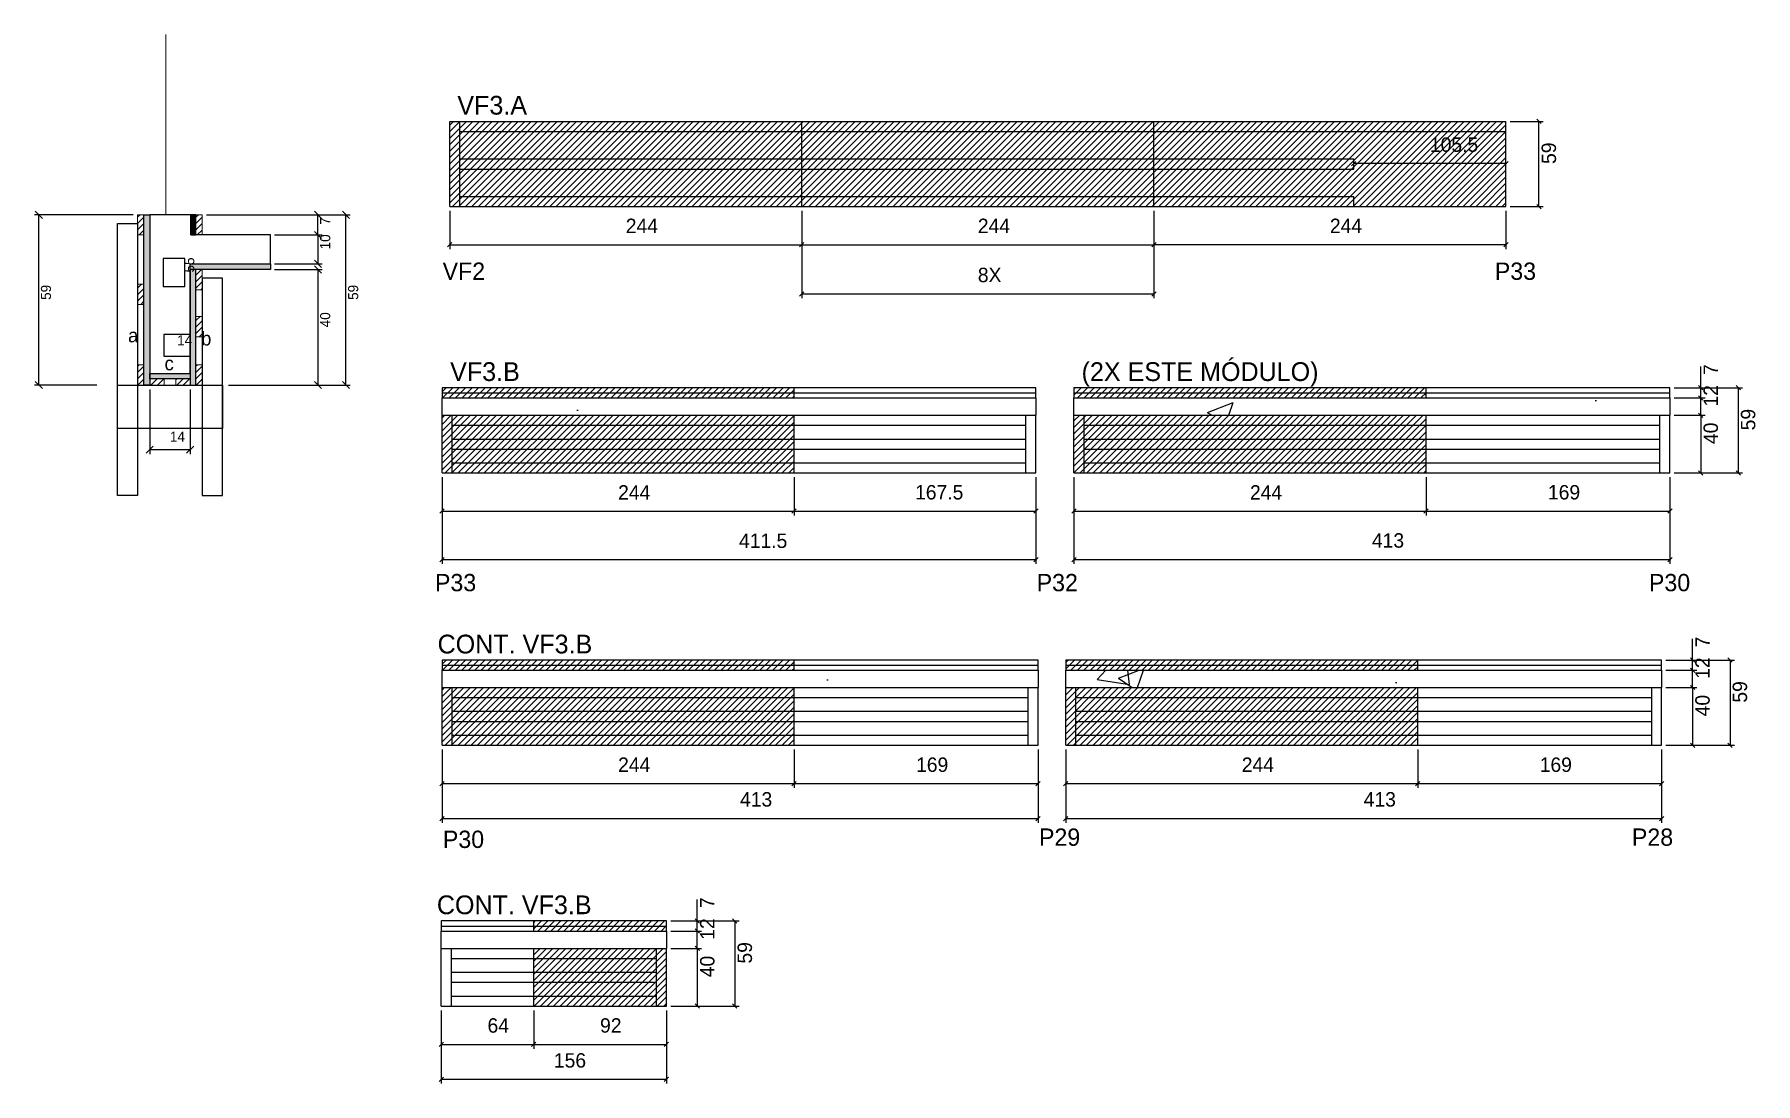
# Model space of a CAD drawing. Header units: metres. Extents: x 4621 to 5814, y 4056 to 4783.
import ezdxf

# ---------------------------------------------------------------- set-up
doc = ezdxf.new("R2010")
doc.units = ezdxf.units.M
for name, color, linetype in [('5', 7, 'Continuous'), ('CONCRETO', 7, 'Continuous'), ('COTA', 7, 'Continuous'), ('Cota Seção (2x)', 7, 'Continuous'), ('detalhes', 7, 'Continuous'), ('Hachura', 7, 'Continuous'), ('Madeira', 7, 'Continuous'), ('Painéis', 7, 'Continuous'), ('REAPROVEITAMENTO', 7, 'Continuous'), ('SARR_2.2x7', 7, 'Continuous'), ('SARR_3.5x7', 7, 'Continuous'), ('Texto Seção', 7, 'Continuous')]:
    doc.layers.add(name, color=color, linetype=linetype)

msp = doc.modelspace()

# ---------------------------------------------------------------- hatches: boundary and pattern name
at = {"layer": 'COTA'}
h = msp.add_hatch(dxfattribs=at)
h.set_pattern_fill('AR-CONC')
h.paths.add_polyline_path([(5315.3, 4531.5), (4903.8, 4531.5), (4903.8, 4519.5), (5315.3, 4519.5), (5315.3, 4531.5)])
h = msp.add_hatch(dxfattribs=at)
h.set_pattern_fill('AR-CONC')
h.paths.add_polyline_path([(5754.7, 4531.5), (5341.7, 4531.5), (5341.7, 4519.5), (5754.7, 4519.5), (5754.7, 4531.5)])
h = msp.add_hatch(dxfattribs=at)
h.set_pattern_fill('AR-CONC')
h.paths.add_polyline_path([(5316.8, 4330.8), (5316.8, 4342.8), (4903.8, 4342.8), (4903.8, 4330.8), (5316.8, 4330.8)])
h = msp.add_hatch(dxfattribs=at)
h.set_pattern_fill('AR-CONC')
h.paths.add_polyline_path([(5749, 4330.8), (5749, 4342.8), (5336, 4342.8), (5336, 4330.8), (5749, 4330.8)])
h = msp.add_hatch(dxfattribs=at)
h.set_pattern_fill('AR-CONC')
h.paths.add_polyline_path([(5059.3, 4150), (5059.3, 4162), (4903.3, 4162), (4903.3, 4150), (5059.3, 4150)])
at = {"layer": 'Hachura'}
h = msp.add_hatch(dxfattribs=at)
h.set_pattern_fill('ANSI31')
h.paths.add_polyline_path([(4697.2, 4644.4), (4692.8, 4644.4), (4692.8, 4658.4), (4697.2, 4658.4), (4697.2, 4644.4)])
h = msp.add_hatch(color=7, dxfattribs=at)
h.dxf.hatch_style = 1
h.paths.add_polyline_path([(4697.2, 4658.4), (4701.2, 4658.4), (4701.2, 4540.4), (4697.2, 4540.4), (4697.2, 4658.4)])
h = msp.add_hatch(color=7, dxfattribs=at)
h.dxf.hatch_style = 1
h.paths.add_polyline_path([(4733.2, 4658.4), (4729.6, 4658.4), (4729.6, 4644.4), (4733.2, 4644.4), (4733.2, 4658.4)])
h = msp.add_hatch(dxfattribs=at)
h.set_pattern_fill('ANSI31')
h.paths.add_polyline_path([(4737.6, 4644.4), (4733.2, 4644.4), (4733.2, 4658.4), (4737.6, 4658.4), (4737.6, 4644.4)])
h = msp.add_hatch(color=7, dxfattribs=at)
h.dxf.hatch_style = 1
h.paths.add_polyline_path([(4729.2, 4620.4), (4729.2, 4624.4), (4784.8, 4624.4), (4784.8, 4620.4), (4729.2, 4620.4)])
h = msp.add_hatch(color=7, dxfattribs=at)
h.dxf.hatch_style = 1
h.paths.add_polyline_path([(4729.2, 4620.4), (4733.2, 4620.4), (4733.2, 4540.4), (4729.2, 4540.4), (4729.2, 4620.4)])
h = msp.add_hatch(dxfattribs=at)
h.set_pattern_fill('ANSI31')
h.paths.add_polyline_path([(4737.6, 4606.4), (4733.2, 4606.4), (4733.2, 4620.4), (4737.6, 4620.4), (4737.6, 4606.4)])
h = msp.add_hatch(dxfattribs=at)
h.set_pattern_fill('ANSI31')
h.paths.add_polyline_path([(4697.2, 4596.3), (4692.8, 4596.3), (4692.8, 4610.3), (4697.2, 4610.3), (4697.2, 4596.3)])
h = msp.add_hatch(dxfattribs=at)
h.set_pattern_fill('ANSI31')
h.paths.add_polyline_path([(4737.6, 4573.9), (4733.2, 4573.9), (4733.2, 4587.9), (4737.6, 4587.9), (4737.6, 4573.9)])
h = msp.add_hatch(dxfattribs=at)
h.set_pattern_fill('ANSI31')
h.paths.add_polyline_path([(4697.2, 4540.4), (4692.8, 4540.4), (4692.8, 4554.4), (4697.2, 4554.4), (4697.2, 4540.4)])
h = msp.add_hatch(color=7, dxfattribs=at)
h.dxf.hatch_style = 1
h.paths.add_polyline_path([(4701.2, 4544.8), (4701.2, 4548.4), (4729.2, 4548.4), (4729.2, 4544.8), (4701.2, 4544.8)])
h = msp.add_hatch(dxfattribs=at)
h.set_pattern_fill('ANSI31')
h.paths.add_polyline_path([(4701.2, 4540.4), (4701.2, 4544.8), (4711.2, 4544.8), (4711.2, 4540.4), (4701.2, 4540.4)])
h = msp.add_hatch(dxfattribs=at)
h.set_pattern_fill('ANSI31')
h.paths.add_polyline_path([(4729.2, 4540.4), (4729.2, 4544.8), (4719.2, 4544.8), (4719.2, 4540.4), (4729.2, 4540.4)])
h = msp.add_hatch(dxfattribs=at)
h.set_pattern_fill('ANSI31')
h.paths.add_polyline_path([(4737.6, 4540.4), (4733.2, 4540.4), (4733.2, 4554.4), (4737.6, 4554.4), (4737.6, 4540.4)])
at = {"layer": 'REAPROVEITAMENTO'}
h = msp.add_hatch(dxfattribs=at)
h.set_pattern_fill('ANSI31')
h.paths.add_polyline_path([(5641.1, 4664.1), (5641.1, 4723.1), (4909.1, 4723.1), (4909.1, 4664.1), (5641.1, 4664.1)])
h = msp.add_hatch(dxfattribs=at)
h.set_pattern_fill('ANSI31')
h.paths.add_polyline_path([(5147.8, 4531.5), (5147.8, 4538.5), (4903.8, 4538.5), (4903.8, 4531.5), (5147.8, 4531.5)])
h = msp.add_hatch(dxfattribs=at)
h.set_pattern_fill('ANSI31')
h.paths.add_polyline_path([(5585.7, 4531.5), (5585.7, 4538.5), (5341.7, 4538.5), (5341.7, 4531.5), (5585.7, 4531.5)])
h = msp.add_hatch(dxfattribs=at)
h.set_pattern_fill('ANSI31')
h.paths.add_polyline_path([(5147.8, 4479.5), (5147.8, 4519.5), (4903.8, 4519.5), (4903.8, 4479.5), (5147.8, 4479.5)])
h = msp.add_hatch(dxfattribs=at)
h.set_pattern_fill('ANSI31')
h.paths.add_polyline_path([(5585.7, 4479.5), (5585.7, 4519.5), (5341.7, 4519.5), (5341.7, 4479.5), (5585.7, 4479.5)])
h = msp.add_hatch(dxfattribs=at)
h.set_pattern_fill('ANSI31')
h.paths.add_polyline_path([(5147.8, 4342.8), (5147.8, 4349.8), (4903.8, 4349.8), (4903.8, 4342.8), (5147.8, 4342.8)])
h = msp.add_hatch(dxfattribs=at)
h.set_pattern_fill('ANSI31')
h.paths.add_polyline_path([(5580, 4342.8), (5580, 4349.8), (5336, 4349.8), (5336, 4342.8), (5580, 4342.8)])
h = msp.add_hatch(dxfattribs=at)
h.set_pattern_fill('ANSI31')
h.paths.add_polyline_path([(5147.8, 4290.8), (5147.8, 4330.8), (4903.8, 4330.8), (4903.8, 4290.8), (5147.8, 4290.8)])
h = msp.add_hatch(dxfattribs=at)
h.set_pattern_fill('ANSI31')
h.paths.add_polyline_path([(5580, 4290.8), (5580, 4330.8), (5336, 4330.8), (5336, 4290.8), (5580, 4290.8)])
h = msp.add_hatch(dxfattribs=at)
h.set_pattern_fill('ANSI31')
h.paths.add_polyline_path([(5059.3, 4162), (5059.3, 4169), (4967.3, 4169), (4967.3, 4162), (5059.3, 4162)])
h = msp.add_hatch(dxfattribs=at)
h.set_pattern_fill('ANSI31')
h.paths.add_polyline_path([(5059.3, 4110), (5059.3, 4150), (4967.3, 4150), (4967.3, 4110), (5059.3, 4110)])

# ---------------------------------------------------------------- linework, layer by layer
at = {"layer": 'CONCRETO', "color": 251, "lineweight": 25}
msp.add_lwpolyline([(4784.8, 4624.4), (4784.8, 4644.4), (4729.6, 4644.4), (4729.6, 4658.4), (4701.2, 4658.4), (4701.2, 4548.4), (4729.2, 4548.4), (4729.2, 4624.4)], close=True, dxfattribs=at)
at = {"layer": 'COTA', "color": 0, "lineweight": 25}
for p, q in [((5665.4, 4721.6), (5662.4, 4724.6)), ((5537.1, 4695.4), (5534.1, 4692.4)), ((5639.6, 4692.4), (5642.6, 4695.4)), ((5662.4, 4665.6), (5665.4, 4662.6)), ((4910.6, 4639.1), (4907.6, 4636.1)), ((5151.6, 4636.1), (5154.6, 4639.1)), ((5154.6, 4639.1), (5151.6, 4636.1)), ((5395.6, 4636.1), (5398.6, 4639.1)), ((5398.6, 4639.1), (5395.6, 4636.1)), ((5639.6, 4636.1), (5642.6, 4639.1)), ((5154.6, 4605.1), (5151.6, 4602.1)), ((5395.6, 4602.1), (5398.6, 4605.1)), ((5777.6, 4537), (5774.6, 4540)), ((5777.6, 4530), (5774.6, 4533)), ((5774.6, 4533), (5777.6, 4530)), ((5803.6, 4537), (5800.6, 4540)), ((5777.6, 4518), (5774.6, 4521)), ((5774.6, 4521), (5777.6, 4518)), ((5774.6, 4481), (5777.6, 4478)), ((5800.6, 4481), (5803.6, 4478)), ((4905.3, 4454.5), (4902.3, 4451.5)), ((5146.3, 4451.5), (5149.3, 4454.5)), ((5149.3, 4454.5), (5146.3, 4451.5)), ((5313.8, 4451.5), (5316.8, 4454.5)), ((5343.2, 4454.5), (5340.2, 4451.5)), ((5584.2, 4451.5), (5587.2, 4454.5)), ((5587.2, 4454.5), (5584.2, 4451.5)), ((5753.2, 4451.5), (5756.2, 4454.5)), ((4905.3, 4420.9), (4902.3, 4417.9)), ((5313.8, 4417.9), (5316.8, 4420.9)), ((5343.2, 4420.9), (5340.2, 4417.9)), ((5753.2, 4417.9), (5756.2, 4420.9)), ((5771.9, 4348.3), (5768.9, 4351.3)), ((5771.9, 4341.3), (5768.9, 4344.3)), ((5768.9, 4344.3), (5771.9, 4341.3)), ((5797.9, 4348.3), (5794.9, 4351.3)), ((5771.9, 4329.3), (5768.9, 4332.3)), ((5768.9, 4332.3), (5771.9, 4329.3)), ((5768.9, 4292.3), (5771.9, 4289.3)), ((5794.9, 4292.3), (5797.9, 4289.3)), ((4905.3, 4265.7), (4902.3, 4262.7)), ((5146.3, 4262.7), (5149.3, 4265.7)), ((5149.3, 4265.7), (5146.3, 4262.7)), ((5315.3, 4262.7), (5318.3, 4265.7)), ((5337.5, 4265.7), (5334.5, 4262.7)), ((5578.5, 4262.7), (5581.5, 4265.7)), ((5581.5, 4265.7), (5578.5, 4262.7)), ((5747.5, 4262.7), (5750.5, 4265.7)), ((4905.3, 4241.5), (4902.3, 4238.5)), ((5315.3, 4238.5), (5318.3, 4241.5)), ((5337.5, 4241.5), (5334.5, 4238.5)), ((5747.5, 4238.5), (5750.5, 4241.5)), ((5082.2, 4167.5), (5079.2, 4170.5)), ((5082.2, 4160.5), (5079.2, 4163.5)), ((5079.2, 4163.5), (5082.2, 4160.5)), ((5108.2, 4167.5), (5105.2, 4170.5)), ((5082.2, 4148.5), (5079.2, 4151.5)), ((5079.2, 4151.5), (5082.2, 4148.5)), ((5079.2, 4111.5), (5082.2, 4108.5)), ((5105.2, 4111.5), (5108.2, 4108.5)), ((4904.8, 4085), (4901.8, 4082)), ((4965.8, 4082), (4968.8, 4085)), ((4968.8, 4085), (4965.8, 4082)), ((5057.8, 4082), (5060.8, 4085)), ((4904.8, 4060.8), (4901.8, 4057.8)), ((5057.8, 4057.8), (5060.8, 4060.8))]:
    msp.add_line(p, q, dxfattribs=at)
at = {"layer": 'COTA', "color": 4, "lineweight": 25}
for p, q in [((5644.1, 4723.1), (5666.9, 4723.1)), ((5663.9, 4664.1), (5663.9, 4723.1)), ((5535.6, 4696.6), (5535.6, 4696.9)), ((5641.1, 4693.9), (5535.6, 4693.9)), ((5641.1, 4696.6), (5641.1, 4696.9)), ((5644.1, 4664.1), (5666.9, 4664.1)), ((4689.8, 4658.4), (4621.3, 4658.4)), ((4624.3, 4540.4), (4624.3, 4658.4)), ((4740.6, 4658.4), (4840.2, 4658.4)), ((4740.6, 4658.4), (4820.8, 4658.4)), ((4817.8, 4644.4), (4817.8, 4658.4)), ((4837.2, 4540.4), (4837.2, 4658.4)), ((4909.1, 4661.1), (4909.1, 4634.6)), ((5153.1, 4661.1), (5153.1, 4634.6)), ((5153.1, 4661.1), (5153.1, 4634.6)), ((5153.1, 4661.1), (5153.1, 4600.6)), ((5397.1, 4661.1), (5397.1, 4634.6)), ((5397.1, 4661.1), (5397.1, 4600.6)), ((5397.1, 4661.1), (5397.1, 4634.6)), ((5641.1, 4661.1), (5641.1, 4634.6)), ((4787.8, 4644.4), (4820.8, 4644.4)), ((4787.8, 4644.4), (4820.8, 4644.4)), ((4817.8, 4644.4), (4817.8, 4624.4)), ((4909.1, 4637.6), (5153.1, 4637.6)), ((5153.1, 4637.6), (5397.1, 4637.6)), ((5641.1, 4637.6), (5397.1, 4637.6)), ((4787.8, 4624.4), (4820.8, 4624.4)), ((4787.8, 4620.4), (4820.8, 4620.4)), ((4817.8, 4620.4), (4817.8, 4540.4)), ((5153.1, 4603.6), (5397.1, 4603.6)), ((5776.1, 4538.5), (5776.1, 4553.2)), ((4664.6, 4540.4), (4621.3, 4540.4)), ((4701.2, 4537.4), (4701.2, 4492.6)), ((4729.2, 4537.4), (4729.2, 4492.6)), ((4755.8, 4540.4), (4840.2, 4540.4)), ((4755.8, 4540.4), (4820.8, 4540.4)), ((5757.7, 4538.5), (5779.1, 4538.5)), ((5757.7, 4538.5), (5805.1, 4538.5)), ((5776.1, 4531.5), (5776.1, 4538.5)), ((5802.1, 4538.5), (5802.1, 4479.5)), ((5757.7, 4531.5), (5779.1, 4531.5)), ((5757.7, 4531.5), (5779.1, 4531.5)), ((5776.1, 4519.5), (5776.1, 4531.5)), ((5757.7, 4519.5), (5779.1, 4519.5)), ((5757.7, 4519.5), (5779.1, 4519.5)), ((5776.1, 4519.5), (5776.1, 4479.5)), ((4729.2, 4495.6), (4701.2, 4495.6)), ((4903.8, 4476.5), (4903.8, 4450)), ((4903.8, 4476.5), (4903.8, 4416.4)), ((5147.8, 4476.5), (5147.8, 4450)), ((5147.8, 4476.5), (5147.8, 4450)), ((5315.3, 4476.5), (5315.3, 4450)), ((5315.3, 4476.5), (5315.3, 4416.4)), ((5341.7, 4476.5), (5341.7, 4450)), ((5341.7, 4476.5), (5341.7, 4416.4)), ((5585.7, 4476.5), (5585.7, 4450)), ((5585.7, 4476.5), (5585.7, 4450)), ((5754.7, 4476.5), (5754.7, 4450)), ((5754.7, 4476.5), (5754.7, 4416.4)), ((5757.7, 4479.5), (5779.1, 4479.5)), ((5757.7, 4479.5), (5805.1, 4479.5)), ((4903.8, 4453), (5147.8, 4453)), ((5147.8, 4453), (5315.3, 4453)), ((5341.7, 4453), (5585.7, 4453)), ((5585.7, 4453), (5754.7, 4453)), ((4903.8, 4419.4), (5315.3, 4419.4)), ((5341.7, 4419.4), (5754.7, 4419.4)), ((5770.4, 4349.8), (5770.4, 4364.5)), ((5752, 4349.8), (5773.4, 4349.8)), ((5752, 4349.8), (5799.4, 4349.8)), ((5752, 4342.8), (5773.4, 4342.8)), ((5752, 4342.8), (5773.4, 4342.8)), ((5770.4, 4342.8), (5770.4, 4349.8)), ((5770.4, 4330.8), (5770.4, 4342.8)), ((5796.4, 4349.8), (5796.4, 4290.8)), ((5752, 4330.8), (5773.4, 4330.8)), ((5752, 4330.8), (5773.4, 4330.8)), ((5770.4, 4330.8), (5770.4, 4290.8)), ((4903.8, 4287.8), (4903.8, 4261.2)), ((4903.8, 4287.8), (4903.8, 4237)), ((5147.8, 4287.8), (5147.8, 4261.2)), ((5147.8, 4287.8), (5147.8, 4261.2)), ((5316.8, 4287.8), (5316.8, 4261.2)), ((5316.8, 4287.8), (5316.8, 4237)), ((5336, 4287.8), (5336, 4261.2)), ((5336, 4287.8), (5336, 4237)), ((5580, 4287.8), (5580, 4261.2)), ((5580, 4287.8), (5580, 4261.2)), ((5749, 4287.8), (5749, 4261.2)), ((5749, 4287.8), (5749, 4237)), ((5752, 4290.8), (5773.4, 4290.8)), ((5752, 4290.8), (5799.4, 4290.8)), ((4903.8, 4264.2), (5147.8, 4264.2)), ((5147.8, 4264.2), (5316.8, 4264.2)), ((5336, 4264.2), (5580, 4264.2)), ((5580, 4264.2), (5749, 4264.2)), ((4903.8, 4240), (5316.8, 4240)), ((5336, 4240), (5749, 4240)), ((5080.7, 4169), (5080.7, 4183.8)), ((5062.3, 4169), (5083.7, 4169)), ((5062.3, 4169), (5109.7, 4169)), ((5080.7, 4162), (5080.7, 4169)), ((5106.7, 4169), (5106.7, 4110)), ((5062.3, 4162), (5083.7, 4162)), ((5062.3, 4162), (5083.7, 4162)), ((5080.7, 4150), (5080.7, 4162)), ((5062.3, 4150), (5083.7, 4150)), ((5062.3, 4150), (5083.7, 4150)), ((5080.7, 4150), (5080.7, 4110)), ((4903.3, 4107), (4903.3, 4080.5)), ((4903.3, 4107), (4903.3, 4056.3)), ((4967.3, 4107), (4967.3, 4080.5)), ((4967.3, 4107), (4967.3, 4080.5)), ((5059.3, 4107), (5059.3, 4080.5)), ((5059.3, 4107), (5059.3, 4056.3)), ((5062.3, 4110), (5083.7, 4110)), ((5062.3, 4110), (5109.7, 4110)), ((4903.3, 4083.5), (4967.3, 4083.5)), ((4967.3, 4083.5), (5059.3, 4083.5)), ((4903.3, 4059.3), (5059.3, 4059.3))]:
    msp.add_line(p, q, dxfattribs=at)
at = {"layer": 'COTA', "color": 241, "lineweight": 25}
for p, q in [((4903.8, 4519.5), (4903.8, 4531.5)), ((5315.3, 4531.5), (5315.3, 4519.5)), ((5341.7, 4519.5), (5341.7, 4531.5)), ((5754.7, 4531.5), (5754.7, 4519.5)), ((4903.8, 4330.8), (4903.8, 4342.8)), ((5316.8, 4342.8), (5316.8, 4330.8)), ((5336, 4330.8), (5336, 4342.8)), ((5749, 4342.8), (5749, 4330.8)), ((4903.3, 4150), (4903.3, 4162)), ((5059.3, 4162), (5059.3, 4150))]:
    msp.add_line(p, q, dxfattribs=at)
at = {"layer": 'COTA', "color": 0, "lineweight": 25}
for points in [[(4626.8, 4655.9), (4621.8, 4660.9)], [(4820.3, 4655.9), (4815.3, 4660.9)], [(4839.7, 4655.9), (4834.7, 4660.9)], [(4820.3, 4641.9), (4815.3, 4646.9)], [(4815.3, 4646.9), (4820.3, 4641.9)], [(4815.3, 4626.9), (4820.3, 4621.9)], [(4820.3, 4617.9), (4815.3, 4622.9)], [(4621.8, 4542.9), (4626.8, 4537.9)], [(4815.3, 4542.9), (4820.3, 4537.9)], [(4834.7, 4542.9), (4839.7, 4537.9)], [(4703.7, 4498.1), (4698.7, 4493.1)], [(4726.7, 4493.1), (4731.7, 4498.1)]]:
    msp.add_lwpolyline(points, dxfattribs=at)
at = {"layer": 'Cota Seção (2x)', "color": 180, "lineweight": 25}
for p, q in [((4725.6, 4628), (4710.6, 4628)), ((4710.6, 4628), (4710.6, 4608.7)), ((4725.6, 4608.7), (4725.6, 4628)), ((4710.6, 4608.7), (4725.6, 4608.7)), ((4729.5, 4575.4), (4710.9, 4575.4)), ((4710.9, 4575.4), (4710.9, 4560.4)), ((4729.5, 4560.4), (4729.5, 4575.4)), ((4710.9, 4560.4), (4729.5, 4560.4))]:
    msp.add_line(p, q, dxfattribs=at)
at = {"layer": 'Madeira', "color": 126, "lineweight": 18}
for points in [[(4697.2, 4644.4), (4692.8, 4644.4), (4692.8, 4658.4), (4697.2, 4658.4)], [(4737.6, 4644.4), (4733.2, 4644.4), (4733.2, 4658.4), (4737.6, 4658.4)], [(4737.6, 4606.4), (4733.2, 4606.4), (4733.2, 4620.4), (4737.6, 4620.4)], [(4697.2, 4596.3), (4692.8, 4596.3), (4692.8, 4610.3), (4697.2, 4610.3)], [(4737.6, 4573.9), (4733.2, 4573.9), (4733.2, 4587.9), (4737.6, 4587.9)], [(4697.2, 4540.4), (4692.8, 4540.4), (4692.8, 4554.4), (4697.2, 4554.4)], [(4701.2, 4540.4), (4701.2, 4544.8), (4711.2, 4544.8), (4711.2, 4540.4)], [(4729.2, 4540.4), (4729.2, 4544.8), (4719.2, 4544.8), (4719.2, 4540.4)], [(4737.6, 4540.4), (4733.2, 4540.4), (4733.2, 4554.4), (4737.6, 4554.4)]]:
    msp.add_lwpolyline(points, close=True, dxfattribs=at)
at = {"layer": 'Painéis', "color": 200, "lineweight": 25}
for p, q in [((4909.1, 4723.1), (5641.1, 4723.1)), ((4909.1, 4664.1), (4909.1, 4723.1)), ((5153.1, 4664.1), (5153.1, 4723.1)), ((5397.1, 4664.1), (5397.1, 4723.1)), ((5397.1, 4664.1), (5397.1, 4723.1)), ((5641.1, 4664.1), (5641.1, 4723.1)), ((4909.1, 4664.1), (5641.1, 4664.1)), ((5147.8, 4531.5), (5147.8, 4538.5)), ((5585.7, 4531.5), (5585.7, 4538.5)), ((4903.8, 4519.5), (5315.3, 4519.5)), ((4903.8, 4479.5), (4903.8, 4519.5)), ((5147.8, 4479.5), (5147.8, 4519.5)), ((5315.3, 4479.5), (5315.3, 4519.5)), ((5341.7, 4519.5), (5754.7, 4519.5)), ((5341.7, 4479.5), (5341.7, 4519.5)), ((5585.7, 4479.5), (5585.7, 4519.5)), ((5754.7, 4479.5), (5754.7, 4519.5)), ((4903.8, 4479.5), (5315.3, 4479.5)), ((5341.7, 4479.5), (5754.7, 4479.5)), ((5147.8, 4342.8), (5147.8, 4349.8)), ((5580, 4342.8), (5580, 4349.8)), ((4903.8, 4330.8), (5316.8, 4330.8)), ((4903.8, 4290.8), (4903.8, 4330.8)), ((5147.8, 4290.8), (5147.8, 4330.8)), ((5316.8, 4290.8), (5316.8, 4330.8)), ((5336, 4330.8), (5749, 4330.8)), ((5336, 4290.8), (5336, 4330.8)), ((5580, 4290.8), (5580, 4330.8)), ((5749, 4290.8), (5749, 4330.8)), ((4903.8, 4290.8), (5316.8, 4290.8)), ((5336, 4290.8), (5749, 4290.8)), ((4967.3, 4162), (4967.3, 4169)), ((4903.3, 4150), (5059.3, 4150)), ((4903.3, 4110), (4903.3, 4150)), ((4967.3, 4110), (4967.3, 4150)), ((5059.3, 4110), (5059.3, 4150)), ((4903.3, 4110), (5059.3, 4110))]:
    msp.add_line(p, q, dxfattribs=at)
for points in [[(4697.2, 4658.4), (4701.2, 4658.4), (4701.2, 4540.4), (4697.2, 4540.4)], [(4733.2, 4658.4), (4729.6, 4658.4), (4729.6, 4644.4), (4733.2, 4644.4)], [(4729.2, 4620.4), (4729.2, 4624.4), (4784.8, 4624.4), (4784.8, 4620.4)], [(4733.2, 4620.4), (4729.2, 4620.4), (4729.2, 4540.4), (4733.2, 4540.4)], [(4701.2, 4544.8), (4701.2, 4548.4), (4729.2, 4548.4), (4729.2, 4544.8)], [(4903.8, 4531.5), (5315.3, 4531.5), (5315.3, 4538.5), (4903.8, 4538.5)], [(5341.7, 4531.5), (5754.7, 4531.5), (5754.7, 4538.5), (5341.7, 4538.5)], [(4903.8, 4342.8), (5316.8, 4342.8), (5316.8, 4349.8), (4903.8, 4349.8)], [(5336, 4342.8), (5749, 4342.8), (5749, 4349.8), (5336, 4349.8)], [(4903.3, 4162), (5059.3, 4162), (5059.3, 4169), (4903.3, 4169)]]:
    msp.add_lwpolyline(points, close=True, dxfattribs=at)
at = {"layer": 'SARR_2.2x7', "color": 40, "lineweight": 25}
for p, q in [((4916.1, 4664.1), (4916.1, 4723.1)), ((4916.1, 4716.1), (5153.1, 4716.1)), ((5153.1, 4716.1), (5397.1, 4716.1)), ((5397.1, 4716.1), (5641.1, 4716.1)), ((4916.1, 4697.1), (5153.1, 4697.1)), ((4916.1, 4690.1), (5153.1, 4690.1)), ((5153.1, 4697.1), (5397.1, 4697.1)), ((5153.1, 4690.1), (5397.1, 4690.1)), ((5397.1, 4697.1), (5535.6, 4697.1)), ((5397.1, 4690.1), (5535.6, 4690.1)), ((5535.6, 4690.1), (5535.6, 4697.1)), ((4916.1, 4671.1), (5153.1, 4671.1)), ((5153.1, 4671.1), (5397.1, 4671.1)), ((5397.1, 4671.1), (5535.6, 4671.1)), ((5535.6, 4664.1), (5535.6, 4671.1)), ((4903.8, 4535), (5147.8, 4535)), ((5147.8, 4535), (5315.3, 4535)), ((5341.7, 4535), (5585.7, 4535)), ((5585.7, 4535), (5754.7, 4535)), ((4910.8, 4479.5), (4910.8, 4519.5)), ((4910.8, 4512.5), (5147.8, 4512.5)), ((5147.8, 4512.5), (5308.4, 4512.5)), ((5308.4, 4479.5), (5308.4, 4519.5)), ((5348.7, 4479.5), (5348.7, 4519.5)), ((5348.7, 4512.5), (5585.7, 4512.5)), ((5585.7, 4512.5), (5747.8, 4512.5)), ((5747.8, 4479.5), (5747.8, 4519.5)), ((4910.8, 4503), (5147.8, 4503)), ((5147.8, 4503), (5308.4, 4503)), ((5348.7, 4503), (5585.7, 4503)), ((5585.7, 4503), (5747.8, 4503)), ((4910.8, 4496), (5147.8, 4496)), ((4910.8, 4486.5), (5147.8, 4486.5)), ((5147.8, 4496), (5308.4, 4496)), ((5147.8, 4486.5), (5308.4, 4486.5)), ((5348.7, 4496), (5585.7, 4496)), ((5348.7, 4486.5), (5585.7, 4486.5)), ((5585.7, 4496), (5747.8, 4496)), ((5585.7, 4486.5), (5747.8, 4486.5)), ((4903.8, 4346.3), (5147.8, 4346.3)), ((5147.8, 4346.3), (5316.8, 4346.3)), ((5336, 4346.3), (5580, 4346.3)), ((5580, 4346.3), (5749, 4346.3)), ((4910.8, 4290.8), (4910.8, 4330.8)), ((5309.9, 4290.8), (5309.9, 4330.8)), ((5343, 4290.8), (5343, 4330.8)), ((5742.1, 4290.8), (5742.1, 4330.8)), ((4910.8, 4323.8), (5147.8, 4323.8)), ((5147.8, 4323.8), (5309.9, 4323.8)), ((5343, 4323.8), (5580, 4323.8)), ((5580, 4323.8), (5742.1, 4323.8)), ((4910.8, 4314.3), (5147.8, 4314.3)), ((4910.8, 4307.3), (5147.8, 4307.3)), ((5147.8, 4314.3), (5309.9, 4314.3)), ((5147.8, 4307.3), (5309.9, 4307.3)), ((5343, 4314.3), (5580, 4314.3)), ((5343, 4307.3), (5580, 4307.3)), ((5580, 4314.3), (5742.1, 4314.3)), ((5580, 4307.3), (5742.1, 4307.3)), ((4910.8, 4297.8), (5147.8, 4297.8)), ((5147.8, 4297.8), (5309.9, 4297.8)), ((5343, 4297.8), (5580, 4297.8)), ((5580, 4297.8), (5742.1, 4297.8)), ((4903.3, 4165.5), (4967.3, 4165.5)), ((4967.3, 4165.5), (5059.3, 4165.5)), ((4910.3, 4110), (4910.3, 4150)), ((4910.3, 4143), (4967.3, 4143)), ((4967.3, 4143), (5052.4, 4143)), ((5052.4, 4110), (5052.4, 4150)), ((4910.3, 4133.5), (4967.3, 4133.5)), ((4967.3, 4133.5), (5052.4, 4133.5)), ((4910.3, 4126.5), (4967.3, 4126.5)), ((4910.3, 4117), (4967.3, 4117)), ((4967.3, 4126.5), (5052.4, 4126.5)), ((4967.3, 4117), (5052.4, 4117))]:
    msp.add_line(p, q, dxfattribs=at)
at = {"layer": 'SARR_3.5x7', "color": 81, "lineweight": 25}
for points in [[(4678.8, 4652.4), (4692.8, 4652.4), (4692.8, 4463.9), (4678.8, 4463.9)], [(4751.6, 4614.4), (4737.6, 4614.4), (4737.6, 4463.9), (4751.6, 4463.9)], [(4678.8, 4540.4), (4751.6, 4540.4), (4751.6, 4510.3), (4678.8, 4510.3)]]:
    msp.add_lwpolyline(points, close=True, dxfattribs=at)
at = {"layer": 'Texto Seção', "color": 252, "lineweight": 15}
msp.add_line((4712.4, 4658.4), (4712.4, 4783.4), dxfattribs=at)

# ---------------------------------------------------------------- texts
at = {"layer": '5', "color": 5, "lineweight": 25}
for s, p in [('VF2', (4904.2, 4613.3)), ('P33', (5633.4, 4613.3)), ('P33', (4898.9, 4397.5)), ('P32', (5315.9, 4397.5)), ('P30', (5740.2, 4397.5)), ('P30', (4904.4, 4219.6)), ('P29', (5317.5, 4221.1)), ('P28', (5728.4, 4221.1))]:
    msp.add_text(s, height=12, rotation=0, dxfattribs=at).set_placement(p)
at = {"layer": 'COTA', "color": 240, "lineweight": 25}
for s, p in [('105.5', (5588.4, 4702)), ('244', (5031.1, 4645.7)), ('244', (5275.1, 4645.7)), ('244', (5519.1, 4645.7)), ('8X', (5275.1, 4611.7)), ('244', (5025.8, 4461)), ('167.5', (5231.6, 4461.1)), ('244', (5463.7, 4461)), ('169', (5670.2, 4461.1)), ('411.5', (5109.6, 4427.5)), ('413', (5548.2, 4427.7)), ('244', (5025.8, 4272.3)), ('169', (5232.3, 4272.3)), ('244', (5458, 4272.3)), ('169', (5664.5, 4272.3)), ('413', (5110.3, 4248.3)), ('413', (5542.5, 4248.3)), ('64', (4935.3, 4091.6)), ('92', (5013.3, 4091.6)), ('156', (4981.3, 4067.4))]:
    msp.add_text(s, height=10, dxfattribs=at).set_placement(p)
for s, p in [('59', (5675.8, 4693.6)), ('7', (5788, 4547.4)), ('12', (5788, 4525.5)), ('59', (5813.9, 4509)), ('40', (5788, 4499.5)), ('7', (5782.3, 4358.6)), ('12', (5782.3, 4336.8)), ('59', (5808.2, 4320.3)), ('40', (5782.3, 4310.8)), ('7', (5092.6, 4177.9)), ('12', (5092.6, 4156)), ('59', (5118.6, 4139.5)), ('40', (5092.6, 4130))]:
    msp.add_text(s, height=10, rotation=90, dxfattribs=at).set_placement(p)
at = {"layer": 'COTA', "color": 1, "lineweight": 25}
for s, p in [('7', (4826.3, 4651.4)), ('10', (4826.3, 4634.4)), ('59', (4632.8, 4599.4)), ('59', (4845.7, 4599.4)), ('40', (4826.3, 4580.4))]:
    msp.add_text(s, height=7, rotation=90, dxfattribs=at).set_placement(p)
msp.add_text('14', height=7, dxfattribs=at).set_placement((4715.2, 4501.1))
at = {"layer": 'Cota Seção (2x)', "color": 1, "lineweight": 25}
msp.add_text('55', height=7, rotation=90, dxfattribs=at).set_placement((4732.1, 4618.4))
msp.add_text('14', height=7, dxfattribs=at).set_placement((4720.2, 4567.9))
at = {"layer": 'detalhes', "color": 4, "lineweight": 25}
for s, p in [('a', (4686.2, 4570)), ('b', (4736.8, 4567.8)), ('c', (4711.5, 4550.6))]:
    msp.add_text(s, height=9.6, dxfattribs=at).set_placement(p)
at = {"layer": 'Texto Seção', "color": 7, "lineweight": 15}
for s, p in [('VF3.A', (4914.4, 4727.8)), ('(2X ESTE MÓDULO)', (5347, 4543.2)), ('VF3.B', (4909.4, 4543.2)), ('CONT. VF3.B', (4900.7, 4354.4)), ('CONT. VF3.B', (4900.2, 4173.7))]:
    msp.add_text(s, height=13, dxfattribs=at).set_placement(p)

doc.saveas('drawing.dxf')
